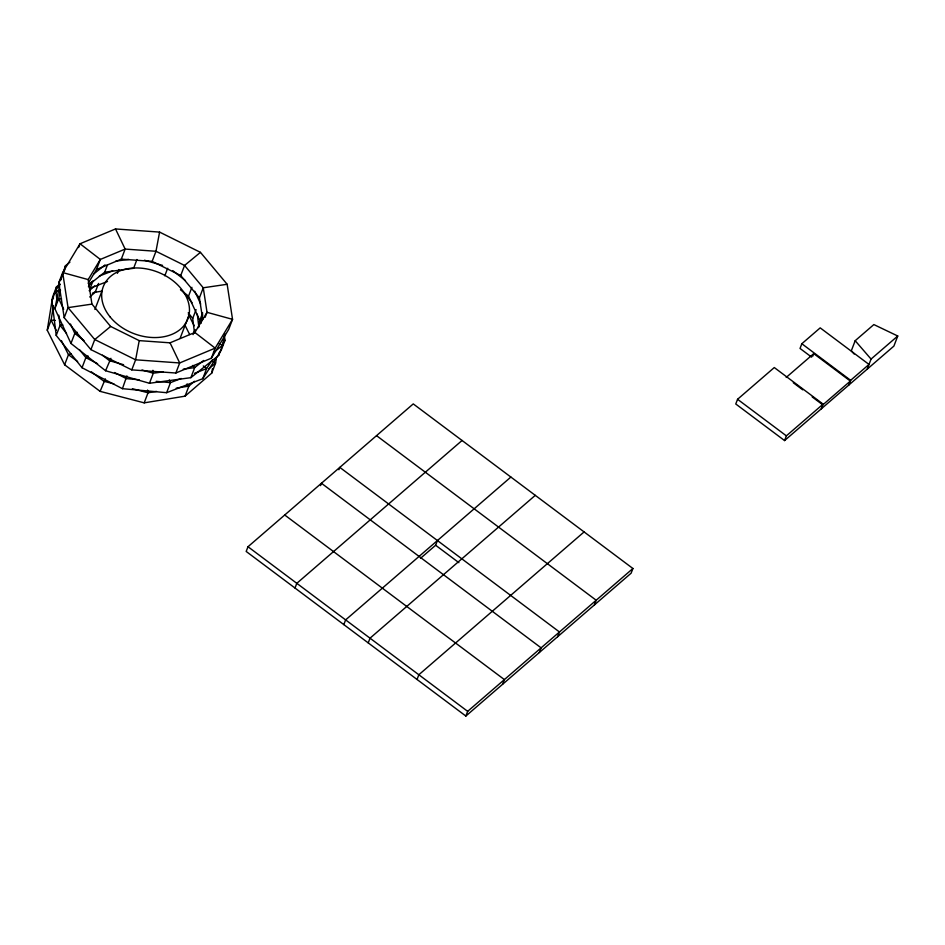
<?xml version="1.0" encoding="UTF-8"?>
<svg xmlns="http://www.w3.org/2000/svg" width="945" height="945" viewBox="0 0 945 945"><rect width="100%" height="100%" fill="white"/><g stroke="black" fill="none" stroke-linecap="round" stroke-linejoin="round"><path stroke-width="1.42" d="M216.523 357.234L215.59 363.022L211.739 373.098L185.055 396.168L144.195 402.853L100.111 391.36L64.626 364.782L47.25 330.218L52.625 296.943L56.476 286.878L59.807 283.984M53.428 305.684L51.101 320.142L47.25 330.218M55.542 292.655L56.476 286.878M194.741 332.664L195.213 329.758M211.739 373.098L212.448 368.751M205.1 317.355L207.026 312.322L203.258 287.788L184.57 265.45L155.984 251.275L125.153 249.078L100.335 259.438L88.18 279.59L91.948 304.113L110.636 326.45L139.222 340.625L135.619 359.809L131.768 369.873L90.909 349.626L64.201 317.685L58.814 282.626L62.665 272.55L80.03 243.763L115.514 228.95L159.587 232.092L200.446 252.35L227.154 284.28L232.541 319.351L228.69 329.415L211.326 358.214L175.853 373.015L131.768 369.873M159.587 232.092L155.984 251.275L152.133 261.352L121.303 259.154L96.484 269.514L88.133 283.358M224.851 333.928L222.5 345.374L218.649 355.45L190.855 377.669L149.464 383.268L105.58 370.747L70.958 343.448L54.869 308.696L59.866 284.374M60.74 280.086L65.477 265.722L69.918 262.167M60.48 290.032L58.708 298.62L54.869 308.696M64.295 271.439L65.477 265.722M198.308 327.655L199.797 320.461L202.679 312.913M200.978 323.344L202.75 314.709M218.649 355.45L219.24 352.579M126.89 375.897L122.437 388.678L82.026 367.723L56.216 335.428L51.916 300.451L55.767 290.387L59.759 284.232M78.589 247.543L80.03 243.763L100.335 259.438L96.484 269.514M56.216 335.428L60.055 325.352L58.803 315.157M64.201 317.685L68.052 307.621L62.665 272.55L88.18 279.59M93.082 280.618L90.2 288.178L107.494 281.468M70.958 343.448L74.809 333.372L70.473 324.017M64.626 364.782L68.477 354.706L71.017 353.595M89.716 296.99L95.209 292.241L98.563 283.429M88.641 285.012L104.659 272.207L107.541 264.659M94.913 309.464L102.166 290.481M121.303 259.154L125.153 249.078L115.514 228.95M117.393 273.341L118.846 269.561M82.026 367.723L85.865 357.647L88.05 355.958M90.909 349.626L94.76 339.55L110.636 326.45M136.978 259.485L133.611 268.297L104.659 272.207M105.58 370.747L110.908 358.309M100.111 391.36L105.332 378.874M164.796 275.798L167.678 268.25M202.726 319.505L199.407 297.864L180.719 275.515L184.57 265.45L200.446 252.35M149.464 383.268L153.314 373.204L152.913 370.298M144.195 402.853L148.034 392.777L147.55 390.061M199.797 320.461L188.539 296.151L191.906 287.339M180.2 338.086L189 315.039M199.407 297.864L203.258 287.788L227.154 284.28M194.493 332.829L192.721 318.441L196.087 309.629M122.437 388.678L166.639 392.695L170.478 382.63L169.273 379.925M175.853 373.015L179.692 362.951L215.165 348.138L232.541 319.351L207.026 312.322L194.871 332.463L170.053 342.822L139.222 340.625M193.04 334.601L194.493 330.821M190.855 377.669L194.705 367.605L203.6 360.482M185.055 396.168L188.894 386.092L194.457 381.284M166.639 392.695L202.762 378.685L206.612 368.609L212.212 360.01M211.326 358.214L215.165 348.138L194.871 332.463M224.461 335.959L224.993 340.33L221.154 350.406L202.762 378.685M247.992 546.742L246.184 551.455L465.861 716.05L631.118 573.202L632.914 568.5L413.248 403.905L247.992 546.742L467.657 711.337L465.861 716.05M320.532 485.612L321.442 483.261L541.107 647.857L539.311 652.558M338.901 469.748L339.798 467.385L559.464 631.981L557.668 636.694M295.005 588.026L296.801 583.325L462.07 440.476M343.815 624.61L345.622 619.896L510.879 477.06M368.231 642.895L370.027 638.182L535.283 495.345M420.513 558.318L435.633 545.253L437.429 540.54M417.04 679.467L418.836 674.765L584.105 531.917M502.586 684.298L504.382 679.597L284.717 515.001M594.393 604.954L596.189 600.24L376.523 435.645M821.299 408.831L823.107 404.117L774.286 367.546L737.561 399.286L735.765 403.987L784.574 440.571L893.899 346.083L897.75 336.007L873.853 324.572L855.178 340.708L851.327 350.784L854.126 354.021M848.846 385.017L850.642 380.315L869.01 364.439L820.189 327.868L801.832 343.732L800.037 348.445L811.649 357.151M812.735 356.265L813.739 353.631L850.358 381.071L822.811 404.873M784.574 440.571L786.37 435.858L823.107 404.117M867.215 369.152L871.054 359.076L897.75 336.007M58.814 282.626L61.082 278.87M51.916 300.451L53.522 297.994M88.417 286.76L91.63 281.811M221.791 345.256L224.993 340.33M89.161 290.717L94.654 285.969M208.916 368.786L215.59 363.022L212.932 361.746M786.205 377.445L813.739 353.631M467.657 711.337L632.914 568.5M93.638 274.026L105.072 264.883M213.605 352.485L222.5 345.374L218.567 343.378M77.395 332.333L74.809 333.372L84.034 340.649M99.367 276.034L112.668 270.884M181.192 378.472L170.478 382.63L156.232 381.331M194.564 373.287L206.612 368.609L203.293 365.951M95.209 292.241L102.355 291.072M156.492 391.395L148.034 392.777L132.394 388.702M176.219 388.171L188.894 386.092L187.027 383.93M91.948 304.113L68.052 307.621L94.76 339.55L135.619 359.809L179.692 362.951L170.053 342.822M115.739 261.163L128.768 259.391M163.308 371.846L153.314 373.204L141.986 369.967M183.283 369.141L194.705 367.605L192.91 365.408M62.89 324.997L60.055 325.352L66.504 333.431M55.353 320.39L51.101 320.142L56.251 330.384M61.555 298.856L58.708 298.62L63.669 309.31M139.116 379.772L126.287 378.614L114.558 372.531M113.908 383.883L103.962 381.296L91.37 371.857M144.431 260.218L162.575 265.391M123.582 364.711L109.431 360.671L102.509 355.214M58.59 291.214L55.767 290.387L57.196 302.046M152.133 261.352L180.719 275.515M97.607 363.731L85.865 357.647L79.415 349.579M801.832 343.732L850.642 380.315M793.292 382.749L802.73 389.836M812.18 396.912L821.63 403.987M737.561 399.286L786.37 435.858M435.633 545.253L458.88 562.665M77.632 361.569L68.477 354.706L61.401 340.625M172.77 270.624L185.456 280.63M180.46 289.784L188.539 296.151M855.178 340.708L871.054 359.076M183.023 291.426L192.059 302.719M188.209 312.795L192.721 318.441M188.409 314.307L194.174 325.765M184.559 324.383L189.685 334.554M194.753 291.202L200.671 303.995M197.281 314.118L198.863 327.076M92.397 293.233A62.996 45.915 20.9 0 1 96.189 291.58M110.258 317.107A45.277 33.004 20.9 0 0 185.822 323.048A45.277 33.004 20.9 0 0 140.651 268.12A45.277 33.004 20.9 0 0 110.258 317.107"/></g></svg>
